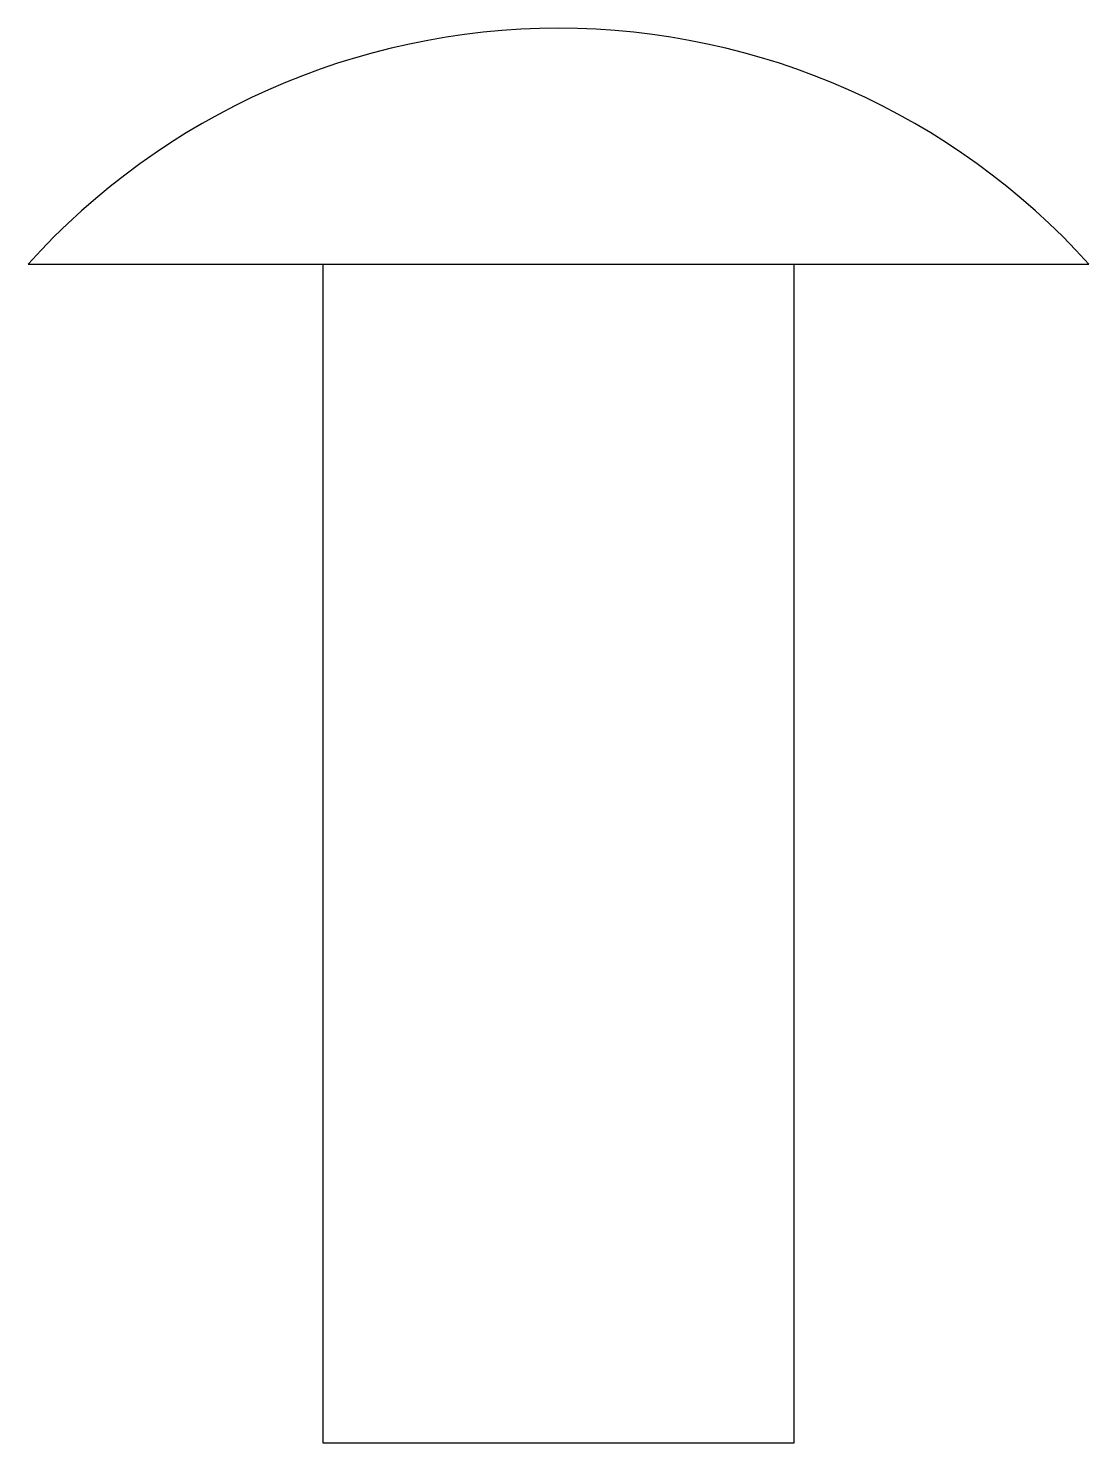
# Model space of a CAD drawing. Header units: millimetres. Extents: x -22.5 to 22.5, y -50 to 10.
import ezdxf

# ---------------------------------------------------------------- set-up
doc = ezdxf.new("R2010")
doc.units = ezdxf.units.MM
doc.header["$MEASUREMENT"] = 0

msp = doc.modelspace()

# ---------------------------------------------------------------- linework, layer by layer
for p, q in [((-22.5, 0), (22.5, 0)), ((-10, 0), (-10, -50)), ((10, -50), (10, 0)), ((-10, -50), (10, -50))]:
    msp.add_line(p, q)
msp.add_arc((0, -20.3125), 30.3125, 42.075022, 137.924978)

doc.saveas('drawing.dxf')
